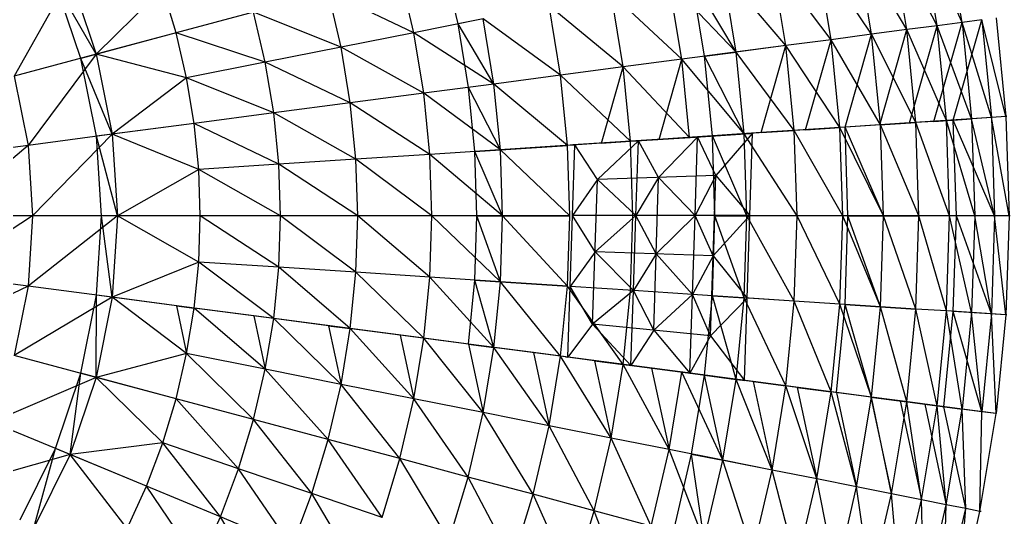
# Model space of a CAD drawing. Extents: x -1560 to 4680, y -1560 to 1560.
# Drawn here: x 3662 to 4680, y -310 to 202 of the extents above; entities that cross this region are included whole.
import ezdxf

# ---------------------------------------------------------------- set-up
doc = ezdxf.new("R2010")
doc.units = 0
doc.header["$MEASUREMENT"] = 0
for name, color, linetype in [('CONNECTOR', 11, 'Continuous'), ('HHST6X6X0.375', 13, 'Continuous'), ('HSST3X3X0.25', 2, 'Continuous'), ('L30X30X3', 1, 'Continuous'), ('TRIO25X148_A', 4, 'Continuous'), ('TRIO25X148_B', 6, 'Continuous'), ('TRIO25X148_C', 96, 'Continuous'), ('TRIO25X148_D', 3, 'Continuous'), ('TRIO25X148_E', 190, 'Continuous'), ('TRIO25X148_F', 52, 'Continuous'), ('TRIO2875X148_A', 140, 'Continuous'), ('TRIO35X148', 30, 'Continuous'), ('TRIO45X148', 5, 'Continuous')]:
    doc.layers.add(name, color=color, linetype=linetype)

msp = doc.modelspace()

# ---------------------------------------------------------------- linework, layer by layer
at = {"layer": 'CONNECTOR', "extrusion": (0.065403, -0.997859, -2.22045e-16)}
for p, q in [((4406.5, 84.3, 767.3), (4413, 84.7, 771.9)), ((4413, 84.7, 940.6), (4415.1, 84.9, 948.3)), ((4230.3, 72.8, 989.6), (4224.7, 72.4, 984)), ((4230.3, 72.8, 989.6), (4232.4, 72.9, 997.4)), ((4289.6, 76.7, 915.4), (4295.5, 77, 920.8)), ((4295.5, 77, 972.1), (4297.6, 77.2, 979.9)), ((4356.5, 81, 848.1), (4350.2, 80.6, 843.1)), ((4356.5, 81, 955.8), (4358.6, 81.2, 963.5))]:
    msp.add_line(p, q, dxfattribs=at)
at = {"layer": 'CONNECTOR', "extrusion": (-0.130526, -0.991445, -2.22045e-16)}
for p, q in [((4223.2, -145.2, 989.6), (4217.6, -144.5, 984)), ((4223.2, -145.2, 989.6), (4225.2, -145.5, 997.4)), ((4282.1, -153, 915.4), (4288, -153.8, 920.8)), ((4288, -153.8, 972.1), (4290, -154, 979.9)), ((4348.6, -161.7, 848.1), (4342.3, -160.9, 843.1)), ((4348.6, -161.7, 955.8), (4350.6, -162, 963.5)), ((4398.2, -168.3, 767.3), (4404.7, -169.1, 771.9)), ((4404.7, -169.1, 940.6), (4406.7, -169.4, 948.3))]:
    msp.add_line(p, q, dxfattribs=at)
at = {"layer": 'HHST6X6X0.375'}
for p, q in [((4676.7, 102, 60), (4675.5, 102, 68.9)), ((4680, 0, 60), (4678.9, 0, 68.9)), ((4676.7, -102, 60), (4675.5, -102, 68.9)), ((4650, -304.3, 60), (4648.9, -304.1, 68.9))]:
    msp.add_line(p, q, dxfattribs=at)
at = {"layer": 'HSST3X3X0.25', "extrusion": (0.065403, -0.997859, -2.22045e-16)}
for p, q in [((4413, 84.7, 940.6), (4356.5, 81, 955.8)), ((4413, 84.7, 771.9), (4413, 84.7, 940.6)), ((4295.5, 77, 972.1), (4230.3, 72.8, 989.6)), ((4356.5, 81, 955.8), (4295.5, 77, 972.1)), ((4295.5, 77, 920.8), (4295.5, 77, 972.1)), ((4356.5, 81, 848.1), (4356.5, 81, 955.8))]:
    msp.add_line(p, q, dxfattribs=at)
at = {"layer": 'HSST3X3X0.25'}
for p, q in [((4356.5, 81, 848.1), (4413, 84.7, 848.1)), ((4356.5, 81, 920.8), (4413, 84.7, 920.8)), ((4413, 84.7, 771.9), (4356.5, 81, 848.1)), ((4295.5, 77, 920.8), (4230.3, 72.8, 989.6)), ((4295.5, 77, 920.8), (4356.5, 81, 920.8)), ((4356.5, 81, 848.1), (4295.5, 77, 920.8)), ((4288, -153.8, 920.8), (4223.2, -145.2, 989.6)), ((4348.6, -161.7, 848.1), (4288, -153.8, 920.8)), ((4288, -153.8, 920.8), (4348.6, -161.7, 920.8)), ((4404.7, -169.1, 771.9), (4348.6, -161.7, 848.1)), ((4348.6, -161.7, 920.8), (4404.7, -169.1, 920.8)), ((4348.6, -161.7, 848.1), (4404.7, -169.1, 848.1))]:
    msp.add_line(p, q, dxfattribs=at)
at = {"layer": 'HSST3X3X0.25', "extrusion": (-0.130526, -0.991445, -2.22045e-16)}
for p, q in [((4288, -153.8, 972.1), (4223.2, -145.2, 989.6)), ((4288, -153.8, 920.8), (4288, -153.8, 972.1)), ((4348.6, -161.7, 955.8), (4288, -153.8, 972.1)), ((4348.6, -161.7, 848.1), (4348.6, -161.7, 955.8)), ((4404.7, -169.1, 940.6), (4348.6, -161.7, 955.8)), ((4404.7, -169.1, 771.9), (4404.7, -169.1, 940.6))]:
    msp.add_line(p, q, dxfattribs=at)
at = {"layer": 'L30X30X3'}
for p, q in [((4138.1, 202.5, 1048.5), (4112.2, 197.4, 1018.4)), ((3740.2, 166.2, 1302.9), (3724.4, 161.9, 1266.4)), ((4365.7, 164, 744.4), (4398.2, 168.3, 767.3)), ((4546.5, 93.5, 521.5), (4510.2, 91.1, 504.8)), ((4545.9, 93.5, 420), (4583.1, 95.9, 434.4)), ((4614.4, 97.9, 345.3), (4576.4, 95.5, 333.2)), ((4601.6, 97.1, 244.6), (4640.3, 99.6, 254.5)), ((4660.7, 101, 162.2), (4621.5, 98.4, 154.7)), ((3756.6, 83.8, 1302.9), (3740.4, 81.7, 1266.4)), ((4413, 84.7, 848.1), (4356.5, 81, 920.8)), ((4373.7, 82.2, 744.4), (4406.5, 84.3, 767.3)), ((4424, 85.5, 667.4), (4458, 87.7, 688.2)), ((4469.5, 88.5, 587.4), (4504.8, 90.8, 606.2)), ((4224.7, 72.4, 984), (4196.6, 70.6, 955.6)), ((4259.8, 74.7, 888.8), (4289.6, 76.7, 915.4)), ((4356.5, 81, 920.8), (4295.5, 77, 972.1)), ((4350.2, 80.6, 843.1), (4318.9, 78.6, 818.3)), ((4155.8, 67.9, 1048.5), (4129.4, 66.2, 1018.4)), ((4131.6, 0, 1018.4), (4158, 0, 1048.5)), ((4376.4, 0, 744.4), (4409.2, 0, 767.3)), ((4513.2, 0, 504.8), (4549.6, 0, 521.5)), ((4664, 0, 162.2), (4624.7, 0, 154.7)), ((3762.1, 0, 1302.9), (3745.7, 0, 1266.4)), ((4376.4, 0, 744.4), (4409.2, 0, 767.3)), ((4155.8, -67.9, 1048.5), (4129.4, -66.2, 1018.4)), ((3756.6, -83.8, 1302.9), (3740.4, -81.7, 1266.4)), ((4373.7, -82.2, 744.4), (4406.5, -84.3, 767.3)), ((4373.7, -82.2, 744.4), (4406.5, -84.3, 767.3)), ((4546.5, -93.5, 521.5), (4510.2, -91.1, 504.8)), ((3822.5, -92.5, 1226.3), (3840.9, -94.9, 1261.7)), ((4660.7, -101, 162.2), (4621.5, -98.4, 154.7)), ((3922.6, -105.7, 1215.5), (3902.1, -103, 1181.2)), ((3978.9, -113.1, 1131.5), (4001.4, -116, 1164.5)), ((4077, -126, 1108.7), (4052.6, -122.8, 1077.1)), ((4123, -132, 1018.4), (4149.1, -135.5, 1048.5)), ((4217.6, -144.5, 984), (4189.7, -140.8, 955.6)), ((4252.5, -149.1, 888.8), (4282.1, -153, 915.4)), ((3740.2, -166.2, 1302.9), (3724.4, -161.9, 1266.4)), ((4348.6, -161.7, 920.8), (4288, -153.8, 972.1)), ((4342.3, -160.9, 843.1), (4311.2, -156.8, 818.3)), ((4404.7, -169.1, 848.1), (4348.6, -161.7, 920.8)), ((4365.7, -164, 744.4), (4398.2, -168.3, 767.3)), ((4415.6, -170.6, 667.4), (4449.4, -175, 688.2)), ((4460.9, -176.5, 587.4), (4495.9, -181.1, 606.2)), ((4537.3, -186.6, 521.5), (4501.3, -181.8, 504.8)), ((4536.7, -186.5, 420), (4573.7, -191.4, 434.4)), ((4567, -190.5, 333.2), (4604.8, -195.5, 345.3)), ((4592.1, -193.8, 244.6), (4630.5, -198.9, 254.5)), ((4650.8, -201.5, 162.2), (4611.8, -196.4, 154.7)), ((3713.2, -245.7, 1302.9), (3698.1, -239.4, 1266.4)), ((4352.3, -245.1, 744.4), (4384.5, -251.5, 767.3))]:
    msp.add_line(p, q, dxfattribs=at)
at = {"layer": 'TRIO25X148_A'}
for p, q in [((3901.9, 209.5, 1215.5), (3822.3, 188.2, 1261.7)), ((4138.1, 202.5, 1048.5), (4066.7, 188.3, 1108.7)), ((4604.8, 195.5, 345.3), (4573.7, 191.4, 434.4)), ((3822.3, 188.2, 1261.7), (3740.2, 166.2, 1302.9)), ((4066.7, 188.3, 1108.7), (3991.9, 173.4, 1164.5)), ((4537.3, 186.6, 521.5), (4495.9, 181.1, 606.2)), ((4573.7, 191.4, 434.4), (4537.3, 186.6, 521.5)), ((3991.9, 173.4, 1164.5), (3913.9, 157.9, 1215.5)), ((4449.4, 175, 688.2), (4398.2, 168.3, 767.3)), ((4495.9, 181.1, 606.2), (4449.4, 175, 688.2)), ((3740.2, 166.2, 1302.9), (3655.8, 143.6, 1338.9)), ((4398.2, 168.3, 767.3), (4342.3, 160.9, 843.1)), ((3913.9, 157.9, 1215.5), (3833.1, 141.8, 1261.7)), ((4282.1, 153, 915.4), (4217.6, 144.5, 984)), ((4342.3, 160.9, 843.1), (4282.1, 153, 915.4)), ((4217.6, 144.5, 984), (4149.1, 135.5, 1048.5)), ((4149.1, 135.5, 1048.5), (4077, 126, 1108.7)), ((4077, 126, 1108.7), (4001.4, 116, 1164.5)), ((4001.4, 116, 1164.5), (3922.6, 105.7, 1215.5)), ((3922.6, 105.7, 1215.5), (3840.9, 94.9, 1261.7)), ((3840.9, 94.9, 1261.7), (3756.6, 83.8, 1302.9)), ((4546.5, 93.5, 521.5), (4504.8, 90.8, 606.2)), ((4583.1, 95.9, 434.4), (4546.5, 93.5, 521.5)), ((4614.4, 97.9, 345.3), (4583.1, 95.9, 434.4)), ((3756.6, 83.8, 1302.9), (3670, 72.4, 1338.9)), ((4504.8, 90.8, 606.2), (4458, 87.7, 688.2)), ((3670, 72.4, 1338.9), (3581.4, 60.7, 1369.5)), ((4083.2, 63.1, 1108.7), (4007.1, 58.1, 1164.5)), ((4155.8, 67.9, 1048.5), (4083.2, 63.1, 1108.7)), ((3927.8, 52.9, 1215.5), (3845.5, 47.6, 1261.7)), ((4007.1, 58.1, 1164.5), (3927.8, 52.9, 1215.5)), ((4507.8, 0, 606.2), (4460.9, 0, 688.2)), ((4549.6, 0, 521.5), (4507.8, 0, 606.2)), ((3674.7, 0, 1338.9), (3585.3, 0, 1369.5)), ((3762.1, 0, 1302.9), (3674.7, 0, 1338.9)), ((3847.1, 0, 1261.7), (3762.1, 0, 1302.9)), ((3929.5, 0, 1215.5), (3847.1, 0, 1261.7)), ((4009, 0, 1164.5), (3929.5, 0, 1215.5)), ((4085.2, 0, 1108.7), (4009, 0, 1164.5)), ((4158, 0, 1048.5), (4085.2, 0, 1108.7)), ((4227.1, 0, 984), (4158, 0, 1048.5)), ((4460.9, 0, 688.2), (4409.2, 0, 767.3)), ((4586.2, 0, 434.4), (4549.6, 0, 521.5)), ((4617.6, 0, 345.3), (4586.2, 0, 434.4)), ((3927.8, -52.9, 1215.5), (3845.5, -47.6, 1261.7)), ((3670, -72.4, 1338.9), (3581.4, -60.7, 1369.5)), ((4007.1, -58.1, 1164.5), (3927.8, -52.9, 1215.5)), ((4083.2, -63.1, 1108.7), (4007.1, -58.1, 1164.5)), ((4155.8, -67.9, 1048.5), (4083.2, -63.1, 1108.7)), ((4224.7, -72.4, 984), (4155.8, -67.9, 1048.5)), ((3756.6, -83.8, 1302.9), (3670, -72.4, 1338.9)), ((3840.9, -94.9, 1261.7), (3756.6, -83.8, 1302.9)), ((4458, -87.7, 688.2), (4406.5, -84.3, 767.3)), ((4504.8, -90.8, 606.2), (4458, -87.7, 688.2)), ((4546.5, -93.5, 521.5), (4504.8, -90.8, 606.2)), ((3922.6, -105.7, 1215.5), (3840.9, -94.9, 1261.7)), ((4583.1, -95.9, 434.4), (4546.5, -93.5, 521.5)), ((4614.4, -97.9, 345.3), (4583.1, -95.9, 434.4)), ((4001.4, -116, 1164.5), (3922.6, -105.7, 1215.5)), ((4077, -126, 1108.7), (4001.4, -116, 1164.5)), ((4149.1, -135.5, 1048.5), (4077, -126, 1108.7)), ((3913.9, -157.9, 1215.5), (3833.1, -141.8, 1261.7)), ((3740.2, -166.2, 1302.9), (3655.8, -143.6, 1338.9)), ((3991.9, -173.4, 1164.5), (3913.9, -157.9, 1215.5)), ((3822.3, -188.2, 1261.7), (3740.2, -166.2, 1302.9)), ((4066.7, -188.3, 1108.7), (3991.9, -173.4, 1164.5)), ((4495.9, -181.1, 606.2), (4449.4, -175, 688.2)), ((4537.3, -186.6, 521.5), (4495.9, -181.1, 606.2)), ((3901.9, -209.5, 1215.5), (3822.3, -188.2, 1261.7)), ((4138.1, -202.5, 1048.5), (4066.7, -188.3, 1108.7)), ((4573.7, -191.4, 434.4), (4537.3, -186.6, 521.5)), ((4604.8, -195.5, 345.3), (4573.7, -191.4, 434.4)), ((4205.8, -216, 984), (4138.1, -202.5, 1048.5)), ((3713.2, -245.7, 1302.9), (3632.5, -212.3, 1338.9)), ((3978.7, -230.1, 1164.5), (3901.9, -209.5, 1215.5)), ((4269.6, -228.7, 915.4), (4205.8, -216, 984)), ((3886.5, -260.2, 1215.5), (3808.5, -233.7, 1261.7)), ((4052.3, -249.8, 1108.7), (3978.7, -230.1, 1164.5)), ((4329.2, -240.5, 843.1), (4269.6, -228.7, 915.4)), ((4384.5, -251.5, 767.3), (4329.2, -240.5, 843.1)), ((3791.7, -278.2, 1261.7), (3713.2, -245.7, 1302.9)), ((4122.7, -268.7, 1048.5), (4052.3, -249.8, 1108.7)), ((4435.1, -261.6, 688.2), (4384.5, -251.5, 767.3)), ((3961.8, -285.8, 1164.5), (3886.5, -260.2, 1215.5)), ((4481.1, -270.7, 606.2), (4435.1, -261.6, 688.2)), ((4189.3, -286.5, 984), (4122.7, -268.7, 1048.5)), ((4522.1, -278.9, 521.5), (4481.1, -270.7, 606.2)), ((3867.9, -309.8, 1215.5), (3791.7, -278.2, 1261.7)), ((4558.1, -286, 434.4), (4522.1, -278.9, 521.5)), ((4034, -310.3, 1108.7), (3961.8, -285.8, 1164.5)), ((4252.1, -303.4, 915.4), (4189.3, -286.5, 984)), ((4588.8, -292.2, 345.3), (4558.1, -286, 434.4)), ((4310.9, -319.1, 843.1), (4252.1, -303.4, 915.4)), ((3941.3, -340.2, 1164.5), (3867.9, -309.8, 1215.5))]:
    msp.add_line(p, q, dxfattribs=at)
at = {"layer": 'TRIO25X148_B'}
for p, q in [((4398.2, 168.3, 767.3), (4352.3, 245.1, 744.4)), ((3740.2, 166.2, 1302.9), (3698.1, 239.4, 1266.4)), ((4149.1, 135.5, 1048.5), (4112.2, 197.4, 1018.4)), ((4576.4, 95.5, 333.2), (4604.8, 195.5, 345.3)), ((4601.6, 97.1, 244.6), (4630.5, 198.9, 254.5)), ((3822.3, 188.2, 1261.7), (3724.4, 161.9, 1266.4)), ((4510.2, 91.1, 504.8), (4537.3, 186.6, 521.5)), ((4545.9, 93.5, 420), (4573.7, 191.4, 434.4)), ((4449.4, 175, 688.2), (4365.7, 164, 744.4)), ((4424, 85.5, 667.4), (4449.4, 175, 688.2)), ((4469.5, 88.5, 587.4), (4495.9, 181.1, 606.2)), ((4406.5, 84.3, 767.3), (4365.7, 164, 744.4)), ((3756.6, 83.8, 1302.9), (3724.4, 161.9, 1266.4)), ((4259.8, 74.7, 888.8), (4282.1, 153, 915.4)), ((4318.9, 78.6, 818.3), (4342.3, 160.9, 843.1)), ((4155.8, 67.9, 1048.5), (4123, 132, 1018.4)), ((3840.9, 94.9, 1261.7), (3740.4, 81.7, 1266.4)), ((4546.5, 93.5, 521.5), (4469.5, 88.5, 587.4)), ((4583.1, 95.9, 434.4), (4510.2, 91.1, 504.8)), ((4614.4, 97.9, 345.3), (4545.9, 93.5, 420)), ((4640.3, 99.6, 254.5), (4576.4, 95.5, 333.2)), ((4660.7, 101, 162.2), (4601.6, 97.1, 244.6)), ((4664, 0, 162.2), (4621.5, 98.4, 154.7)), ((3762.1, 0, 1302.9), (3740.4, 81.7, 1266.4)), ((4406.5, 84.3, 767.3), (4318.9, 78.6, 818.3)), ((4458, 87.7, 688.2), (4373.7, 82.2, 744.4)), ((4458, 87.7, 688.2), (4373.7, 82.2, 744.4)), ((4409.2, 0, 767.3), (4373.7, 82.2, 744.4)), ((4409.2, 0, 767.3), (4373.7, 82.2, 744.4)), ((4504.8, 90.8, 606.2), (4424, 85.5, 667.4)), ((4549.6, 0, 521.5), (4510.2, 91.1, 504.8)), ((4129.4, 66.2, 1018.4), (4224.7, 72.4, 984)), ((4224.7, 72.4, 984), (4129.4, 66.2, 1018.4)), ((4289.6, 76.7, 915.4), (4196.6, 70.6, 955.6)), ((4350.2, 80.6, 843.1), (4259.8, 74.7, 888.8)), ((4158, 0, 1048.5), (4129.4, 66.2, 1018.4)), ((4155.8, -67.9, 1048.5), (4131.6, 0, 1018.4)), ((4131.6, 0, 1018.4), (4227.1, 0, 984)), ((4406.5, -84.3, 767.3), (4376.4, 0, 744.4)), ((4460.9, 0, 688.2), (4376.4, 0, 744.4)), ((4546.5, -93.5, 521.5), (4513.2, 0, 504.8)), ((4513.2, 0, 504.8), (4586.2, 0, 434.4)), ((4660.7, -101, 162.2), (4624.7, 0, 154.7)), ((3847.1, 0, 1261.7), (3745.7, 0, 1266.4)), ((3756.6, -83.8, 1302.9), (3745.7, 0, 1266.4)), ((4406.5, -84.3, 767.3), (4376.4, 0, 744.4)), ((4460.9, 0, 688.2), (4376.4, 0, 744.4)), ((4149.1, -135.5, 1048.5), (4129.4, -66.2, 1018.4)), ((4129.4, -66.2, 1018.4), (4224.7, -72.4, 984)), ((3740.2, -166.2, 1302.9), (3740.4, -81.7, 1266.4)), ((3840.9, -94.9, 1261.7), (3740.4, -81.7, 1266.4)), ((4398.2, -168.3, 767.3), (4373.7, -82.2, 744.4)), ((4458, -87.7, 688.2), (4373.7, -82.2, 744.4)), ((4398.2, -168.3, 767.3), (4373.7, -82.2, 744.4)), ((4458, -87.7, 688.2), (4373.7, -82.2, 744.4)), ((4537.3, -186.6, 521.5), (4510.2, -91.1, 504.8)), ((4510.2, -91.1, 504.8), (4583.1, -95.9, 434.4)), ((3922.6, -105.7, 1215.5), (3822.5, -92.5, 1226.3)), ((3822.5, -92.5, 1226.3), (3833.1, -141.8, 1261.7)), ((4650.8, -201.5, 162.2), (4621.5, -98.4, 154.7)), ((4001.4, -116, 1164.5), (3902.1, -103, 1181.2)), ((3902.1, -103, 1181.2), (3913.9, -157.9, 1215.5)), ((4077, -126, 1108.7), (3978.9, -113.1, 1131.5)), ((3978.9, -113.1, 1131.5), (3991.9, -173.4, 1164.5)), ((4149.1, -135.5, 1048.5), (4052.6, -122.8, 1077.1)), ((4052.6, -122.8, 1077.1), (4066.7, -188.3, 1108.7)), ((4217.6, -144.5, 984), (4123, -132, 1018.4)), ((4123, -132, 1018.4), (4138.1, -202.5, 1048.5)), ((4282.1, -153, 915.4), (4189.7, -140.8, 955.6)), ((4189.7, -140.8, 955.6), (4205.8, -216, 984)), ((4342.3, -160.9, 843.1), (4252.5, -149.1, 888.8)), ((4252.5, -149.1, 888.8), (4269.6, -228.7, 915.4)), ((3713.2, -245.7, 1302.9), (3724.4, -161.9, 1266.4)), ((3822.3, -188.2, 1261.7), (3724.4, -161.9, 1266.4)), ((4398.2, -168.3, 767.3), (4311.2, -156.8, 818.3)), ((4311.2, -156.8, 818.3), (4329.2, -240.5, 843.1)), ((4384.5, -251.5, 767.3), (4365.7, -164, 744.4)), ((4449.4, -175, 688.2), (4365.7, -164, 744.4)), ((4495.9, -181.1, 606.2), (4415.6, -170.6, 667.4)), ((4415.6, -170.6, 667.4), (4435.1, -261.6, 688.2)), ((4537.3, -186.6, 521.5), (4460.9, -176.5, 587.4)), ((4460.9, -176.5, 587.4), (4481.1, -270.7, 606.2)), ((4573.7, -191.4, 434.4), (4501.3, -181.8, 504.8)), ((4501.3, -181.8, 504.8), (4522.1, -278.9, 521.5)), ((4604.8, -195.5, 345.3), (4536.7, -186.5, 420)), ((4536.7, -186.5, 420), (4558.1, -286, 434.4)), ((4630.5, -198.9, 254.5), (4567, -190.5, 333.2)), ((4567, -190.5, 333.2), (4588.8, -292.2, 345.3)), ((4650.8, -201.5, 162.2), (4592.1, -193.8, 244.6)), ((4592.1, -193.8, 244.6), (4614.3, -297.2, 254.5)), ((4634.3, -301.2, 162.2), (4611.8, -196.4, 154.7)), ((3676, -321, 1302.9), (3698.1, -239.4, 1266.4)), ((3791.7, -278.2, 1261.7), (3698.1, -239.4, 1266.4)), ((4365.3, -333.7, 767.3), (4352.3, -245.1, 744.4)), ((4435.1, -261.6, 688.2), (4352.3, -245.1, 744.4))]:
    msp.add_line(p, q, dxfattribs=at)
at = {"layer": 'TRIO25X148_C'}
for p, q in [((4630.5, 198.9, 254.5), (4614.3, 297.2, 254.5)), ((4573.7, 191.4, 434.4), (4558.1, 286, 434.4)), ((4604.8, 195.5, 345.3), (4588.8, 292.2, 345.3)), ((4537.3, 186.6, 521.5), (4522.1, 278.9, 521.5)), ((4495.9, 181.1, 606.2), (4481.1, 270.7, 606.2)), ((4449.4, 175, 688.2), (4435.1, 261.6, 688.2)), ((3713.2, 245.7, 1302.9), (3740.2, 166.2, 1302.9)), ((4066.7, 188.3, 1108.7), (4052.3, 249.8, 1108.7)), ((4398.2, 168.3, 767.3), (4384.5, 251.5, 767.3)), ((4342.3, 160.9, 843.1), (4329.2, 240.5, 843.1)), ((3822.3, 188.2, 1261.7), (3808.5, 233.7, 1261.7)), ((3991.9, 173.4, 1164.5), (3978.7, 230.1, 1164.5)), ((4282.1, 153, 915.4), (4269.6, 228.7, 915.4)), ((4217.6, 144.5, 984), (4205.8, 216, 984)), ((3913.9, 157.9, 1215.5), (3901.9, 209.5, 1215.5)), ((4149.1, 135.5, 1048.5), (4138.1, 202.5, 1048.5)), ((4614.4, 97.9, 345.3), (4604.8, 195.5, 345.3)), ((4630.5, 198.9, 254.5), (4640.3, 99.6, 254.5)), ((4650.8, 201.5, 162.2), (4660.7, 101, 162.2)), ((4665.5, 203.5, 68.9), (4675.5, 102, 68.9)), ((3833.1, 141.8, 1261.7), (3822.3, 188.2, 1261.7)), ((4077, 126, 1108.7), (4066.7, 188.3, 1108.7)), ((4546.5, 93.5, 521.5), (4537.3, 186.6, 521.5)), ((4583.1, 95.9, 434.4), (4573.7, 191.4, 434.4)), ((4001.4, 116, 1164.5), (3991.9, 173.4, 1164.5)), ((4458, 87.7, 688.2), (4449.4, 175, 688.2)), ((4504.8, 90.8, 606.2), (4495.9, 181.1, 606.2)), ((3740.2, 166.2, 1302.9), (3756.6, 83.8, 1302.9)), ((4406.5, 84.3, 767.3), (4398.2, 168.3, 767.3)), ((3922.6, 105.7, 1215.5), (3913.9, 157.9, 1215.5)), ((4289.6, 76.7, 915.4), (4282.1, 153, 915.4)), ((4350.2, 80.6, 843.1), (4342.3, 160.9, 843.1)), ((3655.8, 143.6, 1338.9), (3670, 72.4, 1338.9)), ((4224.7, 72.4, 984), (4217.6, 144.5, 984)), ((3840.9, 94.9, 1261.7), (3833.1, 141.8, 1261.7)), ((4155.8, 67.9, 1048.5), (4149.1, 135.5, 1048.5)), ((4083.2, 63.1, 1108.7), (4077, 126, 1108.7)), ((4007.1, 58.1, 1164.5), (4001.4, 116, 1164.5)), ((3927.8, 52.9, 1215.5), (3922.6, 105.7, 1215.5)), ((4675.5, 102, 68.9), (4678.9, 0, 68.9)), ((3845.5, 47.6, 1261.7), (3840.9, 94.9, 1261.7)), ((4549.6, 0, 521.5), (4546.5, 93.5, 521.5)), ((4586.2, 0, 434.4), (4583.1, 95.9, 434.4)), ((4617.6, 0, 345.3), (4614.4, 97.9, 345.3)), ((4640.3, 99.6, 254.5), (4643.6, 0, 254.5)), ((4660.7, 101, 162.2), (4664, 0, 162.2)), ((3756.6, 83.8, 1302.9), (3762.1, 0, 1302.9)), ((4409.2, 0, 767.3), (4406.5, 84.3, 767.3)), ((4460.9, 0, 688.2), (4458, 87.7, 688.2)), ((4507.8, 0, 606.2), (4504.8, 90.8, 606.2)), ((3670, 72.4, 1338.9), (3674.7, 0, 1338.9)), ((4227.1, 0, 984), (4224.7, 72.4, 984)), ((4292.1, 0, 915.4), (4289.6, 76.7, 915.4)), ((4085.2, 0, 1108.7), (4083.2, 63.1, 1108.7)), ((4158, 0, 1048.5), (4155.8, 67.9, 1048.5)), ((3929.5, 0, 1215.5), (3927.8, 52.9, 1215.5)), ((4009, 0, 1164.5), (4007.1, 58.1, 1164.5)), ((3847.1, 0, 1261.7), (3845.5, 47.6, 1261.7)), ((4289.6, -76.7, 915.4), (4292.1, 0, 915.4)), ((4504.8, -90.8, 606.2), (4507.8, 0, 606.2)), ((4643.6, 0, 254.5), (4640.3, -99.6, 254.5)), ((4678.9, 0, 68.9), (4675.5, -102, 68.9)), ((3674.7, 0, 1338.9), (3670, -72.4, 1338.9)), ((3762.1, 0, 1302.9), (3756.6, -83.8, 1302.9)), ((3845.5, -47.6, 1261.7), (3847.1, 0, 1261.7)), ((3927.8, -52.9, 1215.5), (3929.5, 0, 1215.5)), ((4007.1, -58.1, 1164.5), (4009, 0, 1164.5)), ((4083.2, -63.1, 1108.7), (4085.2, 0, 1108.7)), ((4155.8, -67.9, 1048.5), (4158, 0, 1048.5)), ((4224.7, -72.4, 984), (4227.1, 0, 984)), ((4406.5, -84.3, 767.3), (4409.2, 0, 767.3)), ((4458, -87.7, 688.2), (4460.9, 0, 688.2)), ((4546.5, -93.5, 521.5), (4549.6, 0, 521.5)), ((4583.1, -95.9, 434.4), (4586.2, 0, 434.4)), ((4614.4, -97.9, 345.3), (4617.6, 0, 345.3)), ((4664, 0, 162.2), (4660.7, -101, 162.2)), ((3840.9, -94.9, 1261.7), (3845.5, -47.6, 1261.7)), ((3922.6, -105.7, 1215.5), (3927.8, -52.9, 1215.5)), ((4001.4, -116, 1164.5), (4007.1, -58.1, 1164.5)), ((4077, -126, 1108.7), (4083.2, -63.1, 1108.7)), ((4149.1, -135.5, 1048.5), (4155.8, -67.9, 1048.5)), ((3670, -72.4, 1338.9), (3655.8, -143.6, 1338.9)), ((4217.6, -144.5, 984), (4224.7, -72.4, 984)), ((4282.1, -153, 915.4), (4289.6, -76.7, 915.4)), ((3756.6, -83.8, 1302.9), (3740.2, -166.2, 1302.9)), ((4398.2, -168.3, 767.3), (4406.5, -84.3, 767.3)), ((4449.4, -175, 688.2), (4458, -87.7, 688.2)), ((4495.9, -181.1, 606.2), (4504.8, -90.8, 606.2)), ((3833.1, -141.8, 1261.7), (3840.9, -94.9, 1261.7)), ((4537.3, -186.6, 521.5), (4546.5, -93.5, 521.5)), ((4573.7, -191.4, 434.4), (4583.1, -95.9, 434.4)), ((4604.8, -195.5, 345.3), (4614.4, -97.9, 345.3)), ((4640.3, -99.6, 254.5), (4630.5, -198.9, 254.5)), ((4660.7, -101, 162.2), (4650.8, -201.5, 162.2)), ((3913.9, -157.9, 1215.5), (3922.6, -105.7, 1215.5)), ((4675.5, -102, 68.9), (4665.5, -203.5, 68.9)), ((3991.9, -173.4, 1164.5), (4001.4, -116, 1164.5)), ((4066.7, -188.3, 1108.7), (4077, -126, 1108.7)), ((3822.3, -188.2, 1261.7), (3833.1, -141.8, 1261.7)), ((4138.1, -202.5, 1048.5), (4149.1, -135.5, 1048.5)), ((4205.8, -216, 984), (4217.6, -144.5, 984)), ((3901.9, -209.5, 1215.5), (3913.9, -157.9, 1215.5)), ((4269.6, -228.7, 915.4), (4282.1, -153, 915.4)), ((4329.2, -240.5, 843.1), (4342.3, -160.9, 843.1)), ((3740.2, -166.2, 1302.9), (3713.2, -245.7, 1302.9)), ((4384.5, -251.5, 767.3), (4398.2, -168.3, 767.3)), ((3978.7, -230.1, 1164.5), (3991.9, -173.4, 1164.5)), ((4435.1, -261.6, 688.2), (4449.4, -175, 688.2)), ((4481.1, -270.7, 606.2), (4495.9, -181.1, 606.2)), ((3808.5, -233.7, 1261.7), (3822.3, -188.2, 1261.7)), ((4052.3, -249.8, 1108.7), (4066.7, -188.3, 1108.7)), ((4522.1, -278.9, 521.5), (4537.3, -186.6, 521.5)), ((4558.1, -286, 434.4), (4573.7, -191.4, 434.4)), ((4122.7, -268.7, 1048.5), (4138.1, -202.5, 1048.5)), ((4588.8, -292.2, 345.3), (4604.8, -195.5, 345.3)), ((4614.3, -297.2, 254.5), (4630.5, -198.9, 254.5)), ((4648.9, -304.1, 68.9), (4665.5, -203.5, 68.9)), ((3886.5, -260.2, 1215.5), (3901.9, -209.5, 1215.5)), ((4189.3, -286.5, 984), (4205.8, -216, 984)), ((3791.7, -278.2, 1261.7), (3808.5, -233.7, 1261.7)), ((3961.8, -285.8, 1164.5), (3978.7, -230.1, 1164.5)), ((4252.1, -303.4, 915.4), (4269.6, -228.7, 915.4)), ((4310.9, -319.1, 843.1), (4329.2, -240.5, 843.1)), ((3713.2, -245.7, 1302.9), (3676, -321, 1302.9)), ((4034, -310.3, 1108.7), (4052.3, -249.8, 1108.7)), ((4365.3, -333.7, 767.3), (4384.5, -251.5, 767.3)), ((3867.9, -309.8, 1215.5), (3886.5, -260.2, 1215.5)), ((4415.2, -347.1, 688.2), (4435.1, -261.6, 688.2)), ((4102.9, -333.7, 1048.5), (4122.7, -268.7, 1048.5)), ((4460.5, -359.2, 606.2), (4481.1, -270.7, 606.2)), ((3772.1, -321.6, 1261.7), (3791.7, -278.2, 1261.7)), ((4500.9, -370, 521.5), (4522.1, -278.9, 521.5)), ((3941.3, -340.2, 1164.5), (3961.8, -285.8, 1164.5)), ((4168.3, -355.8, 984), (4189.3, -286.5, 984)), ((4536.3, -379.5, 434.4), (4558.1, -286, 434.4)), ((4566.6, -387.6, 345.3), (4588.8, -292.2, 345.3)), ((4229.9, -376.8, 915.4), (4252.1, -303.4, 915.4)), ((4591.6, -394.3, 254.5), (4614.3, -297.2, 254.5)), ((4611.4, -399.6, 162.2), (4634.3, -301.2, 162.2)), ((4625.8, -403.5, 68.9), (4648.9, -304.1, 68.9)), ((3846, -358, 1215.5), (3867.9, -309.8, 1215.5))]:
    msp.add_line(p, q, dxfattribs=at)
at = {"layer": 'TRIO25X148_D'}
for p, q in [((4604.8, 195.5, 345.3), (4558.1, 286, 434.4)), ((4630.5, 198.9, 254.5), (4588.8, 292.2, 345.3)), ((4573.7, 191.4, 434.4), (4522.1, 278.9, 521.5)), ((4537.3, 186.6, 521.5), (4481.1, 270.7, 606.2)), ((4495.9, 181.1, 606.2), (4435.1, 261.6, 688.2)), ((3713.2, 245.7, 1302.9), (3655.8, 143.6, 1338.9)), ((4449.4, 175, 688.2), (4384.5, 251.5, 767.3)), ((4398.2, 168.3, 767.3), (4329.2, 240.5, 843.1)), ((3808.5, 233.7, 1261.7), (3740.2, 166.2, 1302.9)), ((4066.7, 188.3, 1108.7), (3978.7, 230.1, 1164.5)), ((4342.3, 160.9, 843.1), (4269.6, 228.7, 915.4)), ((4282.1, 153, 915.4), (4205.8, 216, 984)), ((3991.9, 173.4, 1164.5), (3901.9, 209.5, 1215.5)), ((4217.6, 144.5, 984), (4138.1, 202.5, 1048.5)), ((4640.3, 99.6, 254.5), (4604.8, 195.5, 345.3)), ((3913.9, 157.9, 1215.5), (3822.3, 188.2, 1261.7)), ((4149.1, 135.5, 1048.5), (4066.7, 188.3, 1108.7)), ((4583.1, 95.9, 434.4), (4537.3, 186.6, 521.5)), ((4614.4, 97.9, 345.3), (4573.7, 191.4, 434.4)), ((4077, 126, 1108.7), (3991.9, 173.4, 1164.5)), ((4504.8, 90.8, 606.2), (4449.4, 175, 688.2)), ((4546.5, 93.5, 521.5), (4495.9, 181.1, 606.2)), ((3740.2, 166.2, 1302.9), (3670, 72.4, 1338.9)), ((3833.1, 141.8, 1261.7), (3740.2, 166.2, 1302.9)), ((4458, 87.7, 688.2), (4398.2, 168.3, 767.3)), ((4001.4, 116, 1164.5), (3913.9, 157.9, 1215.5)), ((4350.2, 80.6, 843.1), (4282.1, 153, 915.4)), ((4406.5, 84.3, 767.3), (4342.3, 160.9, 843.1)), ((4289.6, 76.7, 915.4), (4217.6, 144.5, 984)), ((3833.1, 141.8, 1261.7), (3756.6, 83.8, 1302.9)), ((3922.6, 105.7, 1215.5), (3833.1, 141.8, 1261.7)), ((4224.7, 72.4, 984), (4149.1, 135.5, 1048.5)), ((4155.8, 67.9, 1048.5), (4077, 126, 1108.7)), ((4083.2, 63.1, 1108.7), (4001.4, 116, 1164.5)), ((4007.1, 58.1, 1164.5), (3922.6, 105.7, 1215.5)), ((3927.8, 52.9, 1215.5), (3840.9, 94.9, 1261.7)), ((4586.2, 0, 434.4), (4546.5, 93.5, 521.5)), ((4617.6, 0, 345.3), (4583.1, 95.9, 434.4)), ((4643.6, 0, 254.5), (4614.4, 97.9, 345.3)), ((3756.6, 83.8, 1302.9), (3674.7, 0, 1338.9)), ((3845.5, 47.6, 1261.7), (3756.6, 83.8, 1302.9)), ((4507.8, 0, 606.2), (4458, 87.7, 688.2)), ((4549.6, 0, 521.5), (4504.8, 90.8, 606.2)), ((3670, 72.4, 1338.9), (3585.3, 0, 1369.5)), ((4158, 0, 1048.5), (4083.2, 63.1, 1108.7)), ((4227.1, 0, 984), (4155.8, 67.9, 1048.5)), ((4009, 0, 1164.5), (3927.8, 52.9, 1215.5)), ((4085.2, 0, 1108.7), (4007.1, 58.1, 1164.5)), ((3845.5, 47.6, 1261.7), (3762.1, 0, 1302.9)), ((3929.5, 0, 1215.5), (3845.5, 47.6, 1261.7)), ((4546.5, -93.5, 521.5), (4507.8, 0, 606.2)), ((3674.7, 0, 1338.9), (3581.4, -60.7, 1369.5)), ((3762.1, 0, 1302.9), (3670, -72.4, 1338.9)), ((3845.5, -47.6, 1261.7), (3762.1, 0, 1302.9)), ((3927.8, -52.9, 1215.5), (3847.1, 0, 1261.7)), ((4007.1, -58.1, 1164.5), (3929.5, 0, 1215.5)), ((4083.2, -63.1, 1108.7), (4009, 0, 1164.5)), ((4155.8, -67.9, 1048.5), (4085.2, 0, 1108.7)), ((4224.7, -72.4, 984), (4158, 0, 1048.5)), ((4504.8, -90.8, 606.2), (4460.9, 0, 688.2)), ((4583.1, -95.9, 434.4), (4549.6, 0, 521.5)), ((4614.4, -97.9, 345.3), (4586.2, 0, 434.4)), ((4640.3, -99.6, 254.5), (4617.6, 0, 345.3)), ((3845.5, -47.6, 1261.7), (3756.6, -83.8, 1302.9)), ((3922.6, -105.7, 1215.5), (3845.5, -47.6, 1261.7)), ((4001.4, -116, 1164.5), (3927.8, -52.9, 1215.5)), ((4077, -126, 1108.7), (4007.1, -58.1, 1164.5)), ((4149.1, -135.5, 1048.5), (4083.2, -63.1, 1108.7)), ((4217.6, -144.5, 984), (4155.8, -67.9, 1048.5)), ((3670, -72.4, 1338.9), (3569.5, -120.4, 1369.5)), ((4282.1, -153, 915.4), (4224.7, -72.4, 984)), ((3756.6, -83.8, 1302.9), (3655.8, -143.6, 1338.9)), ((3833.1, -141.8, 1261.7), (3756.6, -83.8, 1302.9)), ((4495.9, -181.1, 606.2), (4458, -87.7, 688.2)), ((4537.3, -186.6, 521.5), (4504.8, -90.8, 606.2)), ((3913.9, -157.9, 1215.5), (3840.9, -94.9, 1261.7)), ((4573.7, -191.4, 434.4), (4546.5, -93.5, 521.5)), ((4604.8, -195.5, 345.3), (4583.1, -95.9, 434.4)), ((4630.5, -198.9, 254.5), (4614.4, -97.9, 345.3)), ((3991.9, -173.4, 1164.5), (3922.6, -105.7, 1215.5)), ((4066.7, -188.3, 1108.7), (4001.4, -116, 1164.5)), ((4138.1, -202.5, 1048.5), (4077, -126, 1108.7)), ((3833.1, -141.8, 1261.7), (3740.2, -166.2, 1302.9)), ((3901.9, -209.5, 1215.5), (3833.1, -141.8, 1261.7)), ((4205.8, -216, 984), (4149.1, -135.5, 1048.5)), ((4269.6, -228.7, 915.4), (4217.6, -144.5, 984)), ((3978.7, -230.1, 1164.5), (3913.9, -157.9, 1215.5)), ((4329.2, -240.5, 843.1), (4282.1, -153, 915.4)), ((4384.5, -251.5, 767.3), (4342.3, -160.9, 843.1)), ((3740.2, -166.2, 1302.9), (3632.5, -212.3, 1338.9)), ((3808.5, -233.7, 1261.7), (3740.2, -166.2, 1302.9)), ((4435.1, -261.6, 688.2), (4398.2, -168.3, 767.3)), ((4052.3, -249.8, 1108.7), (3991.9, -173.4, 1164.5)), ((4481.1, -270.7, 606.2), (4449.4, -175, 688.2)), ((4522.1, -278.9, 521.5), (4495.9, -181.1, 606.2)), ((3886.5, -260.2, 1215.5), (3822.3, -188.2, 1261.7)), ((4122.7, -268.7, 1048.5), (4066.7, -188.3, 1108.7)), ((4558.1, -286, 434.4), (4537.3, -186.6, 521.5)), ((4588.8, -292.2, 345.3), (4573.7, -191.4, 434.4)), ((4189.3, -286.5, 984), (4138.1, -202.5, 1048.5)), ((4614.3, -297.2, 254.5), (4604.8, -195.5, 345.3)), ((3961.8, -285.8, 1164.5), (3901.9, -209.5, 1215.5)), ((4252.1, -303.4, 915.4), (4205.8, -216, 984)), ((3808.5, -233.7, 1261.7), (3713.2, -245.7, 1302.9)), ((3867.9, -309.8, 1215.5), (3808.5, -233.7, 1261.7)), ((4034, -310.3, 1108.7), (3978.7, -230.1, 1164.5)), ((4310.9, -319.1, 843.1), (4269.6, -228.7, 915.4)), ((4365.3, -333.7, 767.3), (4329.2, -240.5, 843.1)), ((3713.2, -245.7, 1302.9), (3600.4, -277.4, 1338.9)), ((3772.1, -321.6, 1261.7), (3713.2, -245.7, 1302.9)), ((4102.9, -333.7, 1048.5), (4052.3, -249.8, 1108.7)), ((4415.2, -347.1, 688.2), (4384.5, -251.5, 767.3)), ((3941.3, -340.2, 1164.5), (3886.5, -260.2, 1215.5)), ((4460.5, -359.2, 606.2), (4435.1, -261.6, 688.2)), ((4168.3, -355.8, 984), (4122.7, -268.7, 1048.5)), ((4500.9, -370, 521.5), (4481.1, -270.7, 606.2)), ((3846, -358, 1215.5), (3791.7, -278.2, 1261.7)), ((4536.3, -379.5, 434.4), (4522.1, -278.9, 521.5)), ((4011.8, -369.4, 1108.7), (3961.8, -285.8, 1164.5)), ((4229.9, -376.8, 915.4), (4189.3, -286.5, 984)), ((4566.6, -387.6, 345.3), (4558.1, -286, 434.4)), ((4591.6, -394.3, 254.5), (4588.8, -292.2, 345.3)), ((4287.5, -396.3, 843.1), (4252.1, -303.4, 915.4)), ((3917.3, -393.2, 1164.5), (3867.9, -309.8, 1215.5))]:
    msp.add_line(p, q, dxfattribs=at)
at = {"layer": 'TRIO25X148_E', "extrusion": (0.065403, -0.997859, -2.22045e-16)}
for p, q in [((4415.1, 84.9, 948.3), (4358.6, 81.2, 963.5)), ((4297.6, 77.2, 979.9), (4232.4, 72.9, 997.4)), ((4358.6, 81.2, 963.5), (4297.6, 77.2, 979.9))]:
    msp.add_line(p, q, dxfattribs=at)
at = {"layer": 'TRIO25X148_E'}
for p, q in [((4415.1, 84.9, 948.3), (4377.2, 41.3, 925)), ((4412.3, 0.1, 948.3), (4415.1, 84.9, 948.3)), ((4230, 0.1, 997.4), (4232.4, 72.9, 997.4)), ((4255.5, 37.3, 957.7), (4232.4, 72.9, 997.4)), ((4297.6, 77.2, 979.9), (4255.5, 37.3, 957.7)), ((4295.1, 0.1, 979.9), (4297.6, 77.2, 979.9)), ((4318.5, 39.4, 940.8), (4297.6, 77.2, 979.9)), ((4318.5, 39.4, 940.8), (4358.8, 81.2, 963.1)), ((4355.9, 0.1, 963.5), (4358.6, 81.2, 963.5)), ((4377.2, 41.3, 925), (4358.6, 81.2, 963.5)), ((4377.2, 41.3, 925), (4255.5, 37.3, 957.7)), ((4377.2, 41.3, 925), (4355.9, 0.1, 963.5)), ((4371.8, -123.4, 925), (4377.2, 41.3, 925)), ((4377.2, 41.3, 925), (4412.3, 0.1, 948.3)), ((4255.5, 37.3, 957.7), (4230, 0.1, 997.4)), ((4250.6, -111.5, 957.7), (4255.5, 37.3, 957.7)), ((4255.5, 37.3, 957.7), (4295.1, 0.1, 979.9)), ((4318.5, 39.4, 940.8), (4295.1, 0.1, 979.9)), ((4316, -39.2, 940.8), (4318.5, 39.4, 940.8)), ((4318.5, 39.4, 940.8), (4355.9, 0.1, 963.5)), ((4227.6, -72.7, 997.4), (4230, 0.1, 997.4)), ((4295.1, 0.1, 979.9), (4230, 0.1, 997.4)), ((4253.1, -37.1, 957.7), (4230, 0.1, 997.4)), ((4253.1, -37.1, 957.7), (4295.1, 0.1, 979.9)), ((4292.5, -77, 979.9), (4295.1, 0.1, 979.9)), ((4355.9, 0.1, 963.5), (4295.1, 0.1, 979.9)), ((4316, -39.2, 940.8), (4295.1, 0.1, 979.9)), ((4316, -39.2, 940.8), (4355.9, 0.1, 963.5)), ((4353.3, -80.9, 963.5), (4355.9, 0.1, 963.5)), ((4412.3, 0.1, 948.3), (4355.9, 0.1, 963.5)), ((4374.5, -41.1, 925), (4355.9, 0.1, 963.5)), ((4412.3, 0.1, 948.3), (4374.5, -41.1, 925)), ((4409.5, -84.6, 948.3), (4412.3, 0.1, 948.3)), ((4253.1, -37.1, 957.7), (4227.6, -72.7, 997.4)), ((4374.5, -41.1, 925), (4253.1, -37.1, 957.7)), ((4253.1, -37.1, 957.7), (4292.5, -77, 979.9)), ((4316, -39.2, 940.8), (4292.5, -77, 979.9)), ((4313.4, -117.7, 940.8), (4316, -39.2, 940.8)), ((4316, -39.2, 940.8), (4353.3, -80.9, 963.5)), ((4374.5, -41.1, 925), (4353.3, -80.9, 963.5)), ((4374.5, -41.1, 925), (4409.5, -84.6, 948.3)), ((4225.2, -145.5, 997.4), (4227.6, -72.7, 997.4)), ((4292.5, -77, 979.9), (4227.6, -72.7, 997.4)), ((4250.6, -111.5, 957.7), (4227.6, -72.7, 997.4)), ((4292.5, -77, 979.9), (4250.6, -111.5, 957.7)), ((4290, -154, 979.9), (4292.5, -77, 979.9)), ((4353.3, -80.9, 963.5), (4292.5, -77, 979.9)), ((4313.4, -117.7, 940.8), (4292.5, -77, 979.9)), ((4313.4, -117.7, 940.8), (4353.3, -80.9, 963.5)), ((4350.6, -162, 963.5), (4353.3, -80.9, 963.5)), ((4409.5, -84.6, 948.3), (4353.3, -80.9, 963.5)), ((4371.8, -123.4, 925), (4353.3, -80.9, 963.5)), ((4409.5, -84.6, 948.3), (4371.8, -123.4, 925)), ((4406.7, -169.4, 948.3), (4409.5, -84.6, 948.3)), ((4250.6, -111.5, 957.7), (4225.2, -145.5, 997.4)), ((4371.8, -123.4, 925), (4250.6, -111.5, 957.7)), ((4290, -154, 979.9), (4250.6, -111.5, 957.7)), ((4313.4, -117.7, 940.8), (4290, -154, 979.9)), ((4313.4, -117.7, 940.8), (4350.6, -162, 963.5)), ((4371.8, -123.4, 925), (4350.6, -162, 963.5)), ((4371.8, -123.4, 925), (4406.7, -169.4, 948.3))]:
    msp.add_line(p, q, dxfattribs=at)
at = {"layer": 'TRIO25X148_E', "extrusion": (-0.130526, -0.991445, -2.22045e-16)}
for p, q in [((4290, -154, 979.9), (4225.2, -145.5, 997.4)), ((4350.6, -162, 963.5), (4290, -154, 979.9)), ((4406.7, -169.4, 948.3), (4350.6, -162, 963.5))]:
    msp.add_line(p, q, dxfattribs=at)
at = {"layer": 'TRIO25X148_F'}
for p, q in [((4112.2, 197.4, 1018.4), (4097.1, 261.8, 1018.4)), ((4365.7, 164, 744.4), (4352.3, 245.1, 744.4)), ((3724.4, 161.9, 1266.4), (3698.1, 239.4, 1266.4)), ((4123, 132, 1018.4), (4112.2, 197.4, 1018.4)), ((4621.5, 98.4, 154.7), (4650.8, 201.5, 162.2)), ((4373.7, 82.2, 744.4), (4365.7, 164, 744.4)), ((3740.4, 81.7, 1266.4), (3724.4, 161.9, 1266.4)), ((4129.4, 66.2, 1018.4), (4123, 132, 1018.4)), ((4624.7, 0, 154.7), (4621.5, 98.4, 154.7)), ((3745.7, 0, 1266.4), (3740.4, 81.7, 1266.4)), ((4373.7, 82.2, 744.4), (4318.9, 78.6, 818.3)), ((4424, 85.5, 667.4), (4373.7, 82.2, 744.4)), ((4376.4, 0, 744.4), (4373.7, 82.2, 744.4)), ((4376.4, 0, 744.4), (4373.7, 82.2, 744.4)), ((4469.5, 88.5, 587.4), (4424, 85.5, 667.4)), ((4513.2, 0, 504.8), (4510.2, 91.1, 504.8)), ((4259.8, 74.7, 888.8), (4196.6, 70.6, 955.6)), ((4318.9, 78.6, 818.3), (4259.8, 74.7, 888.8)), ((4196.6, 70.6, 955.6), (4129.4, 66.2, 1018.4)), ((4131.6, 0, 1018.4), (4129.4, 66.2, 1018.4)), ((4129.4, -66.2, 1018.4), (4131.6, 0, 1018.4)), ((4373.7, -82.2, 744.4), (4376.4, 0, 744.4)), ((4510.2, -91.1, 504.8), (4513.2, 0, 504.8)), ((4621.5, -98.4, 154.7), (4624.7, 0, 154.7)), ((4678.9, 0, 68.9), (4624.7, 0, 154.7)), ((3740.4, -81.7, 1266.4), (3745.7, 0, 1266.4)), ((4373.7, -82.2, 744.4), (4376.4, 0, 744.4)), ((4123, -132, 1018.4), (4129.4, -66.2, 1018.4)), ((3724.4, -161.9, 1266.4), (3740.4, -81.7, 1266.4)), ((3822.5, -92.5, 1226.3), (3740.4, -81.7, 1266.4)), ((4365.7, -164, 744.4), (4373.7, -82.2, 744.4)), ((4365.7, -164, 744.4), (4373.7, -82.2, 744.4)), ((4501.3, -181.8, 504.8), (4510.2, -91.1, 504.8)), ((3902.1, -103, 1181.2), (3822.5, -92.5, 1226.3)), ((4611.8, -196.4, 154.7), (4621.5, -98.4, 154.7)), ((4675.5, -102, 68.9), (4621.5, -98.4, 154.7)), ((3978.9, -113.1, 1131.5), (3902.1, -103, 1181.2)), ((4052.6, -122.8, 1077.1), (3978.9, -113.1, 1131.5)), ((4123, -132, 1018.4), (4052.6, -122.8, 1077.1)), ((4189.7, -140.8, 955.6), (4123, -132, 1018.4)), ((4252.5, -149.1, 888.8), (4189.7, -140.8, 955.6)), ((4311.2, -156.8, 818.3), (4252.5, -149.1, 888.8)), ((3698.1, -239.4, 1266.4), (3724.4, -161.9, 1266.4)), ((4365.7, -164, 744.4), (4311.2, -156.8, 818.3)), ((4352.3, -245.1, 744.4), (4365.7, -164, 744.4)), ((4415.6, -170.6, 667.4), (4365.7, -164, 744.4)), ((4460.9, -176.5, 587.4), (4415.6, -170.6, 667.4)), ((3661.9, -312.9, 1266.4), (3698.1, -239.4, 1266.4)), ((4333.6, -325.2, 744.4), (4352.3, -245.1, 744.4))]:
    msp.add_line(p, q, dxfattribs=at)
at = {"layer": 'TRIO2875X148_A'}
for p, q in [((4630.5, 198.9, 254.5), (4604.8, 195.5, 345.3)), ((4650.8, 201.5, 162.2), (4630.5, 198.9, 254.5)), ((4660.7, 101, 162.2), (4630.5, 198.9, 254.5)), ((4675.5, 102, 68.9), (4650.8, 201.5, 162.2)), ((4545.9, 93.5, 420), (4510.2, 91.1, 504.8)), ((4576.4, 95.5, 333.2), (4545.9, 93.5, 420)), ((4601.6, 97.1, 244.6), (4576.4, 95.5, 333.2)), ((4621.5, 98.4, 154.7), (4601.6, 97.1, 244.6)), ((4640.3, 99.6, 254.5), (4614.4, 97.9, 345.3)), ((4660.7, 101, 162.2), (4640.3, 99.6, 254.5)), ((4664, 0, 162.2), (4640.3, 99.6, 254.5)), ((4678.9, 0, 68.9), (4660.7, 101, 162.2)), ((4510.2, 91.1, 504.8), (4469.5, 88.5, 587.4)), ((4643.6, 0, 254.5), (4617.6, 0, 345.3)), ((4664, 0, 162.2), (4643.6, 0, 254.5)), ((4675.5, -102, 68.9), (4664, 0, 162.2)), ((4660.7, -101, 162.2), (4643.6, 0, 254.5)), ((4640.3, -99.6, 254.5), (4614.4, -97.9, 345.3)), ((4660.7, -101, 162.2), (4640.3, -99.6, 254.5)), ((4650.8, -201.5, 162.2), (4640.3, -99.6, 254.5)), ((4665.5, -203.5, 68.9), (4660.7, -101, 162.2)), ((4501.3, -181.8, 504.8), (4460.9, -176.5, 587.4)), ((4536.7, -186.5, 420), (4501.3, -181.8, 504.8)), ((4567, -190.5, 333.2), (4536.7, -186.5, 420)), ((4592.1, -193.8, 244.6), (4567, -190.5, 333.2)), ((4611.8, -196.4, 154.7), (4592.1, -193.8, 244.6)), ((4630.5, -198.9, 254.5), (4604.8, -195.5, 345.3)), ((4650.8, -201.5, 162.2), (4630.5, -198.9, 254.5)), ((4634.3, -301.2, 162.2), (4630.5, -198.9, 254.5)), ((4648.9, -304.1, 68.9), (4650.8, -201.5, 162.2)), ((4614.3, -297.2, 254.5), (4588.8, -292.2, 345.3)), ((4611.4, -399.6, 162.2), (4614.3, -297.2, 254.5)), ((4634.3, -301.2, 162.2), (4614.3, -297.2, 254.5)), ((4625.8, -403.5, 68.9), (4634.3, -301.2, 162.2))]:
    msp.add_line(p, q, dxfattribs=at)
at = {"layer": 'TRIO35X148'}
for p, q in [((4675.5, 102, 68.9), (4621.5, 98.4, 154.7)), ((4406.5, 84.3, 767.3), (4350.2, 80.6, 843.1)), ((4458, 87.7, 688.2), (4406.5, 84.3, 767.3)), ((4460.9, 0, 688.2), (4406.5, 84.3, 767.3)), ((4224.7, 72.4, 984), (4155.8, 67.9, 1048.5)), ((4289.6, 76.7, 915.4), (4224.7, 72.4, 984)), ((4350.2, 80.6, 843.1), (4289.6, 76.7, 915.4)), ((4458, -87.7, 688.2), (4409.2, 0, 767.3)), ((4449.4, -175, 688.2), (4406.5, -84.3, 767.3)), ((4217.6, -144.5, 984), (4149.1, -135.5, 1048.5)), ((4282.1, -153, 915.4), (4217.6, -144.5, 984)), ((4342.3, -160.9, 843.1), (4282.1, -153, 915.4)), ((4398.2, -168.3, 767.3), (4342.3, -160.9, 843.1)), ((4449.4, -175, 688.2), (4398.2, -168.3, 767.3)), ((4665.5, -203.5, 68.9), (4611.8, -196.4, 154.7))]:
    msp.add_line(p, q, dxfattribs=at)
at = {"layer": 'TRIO45X148'}
for p, q in [((4675.5, 102, 68.9), (4660.7, 101, 162.2)), ((4678.9, 0, 68.9), (4664, 0, 162.2)), ((4675.5, -102, 68.9), (4660.7, -101, 162.2)), ((4665.5, -203.5, 68.9), (4650.8, -201.5, 162.2)), ((4648.9, -304.1, 68.9), (4634.3, -301.2, 162.2))]:
    msp.add_line(p, q, dxfattribs=at)

doc.saveas('drawing.dxf')
